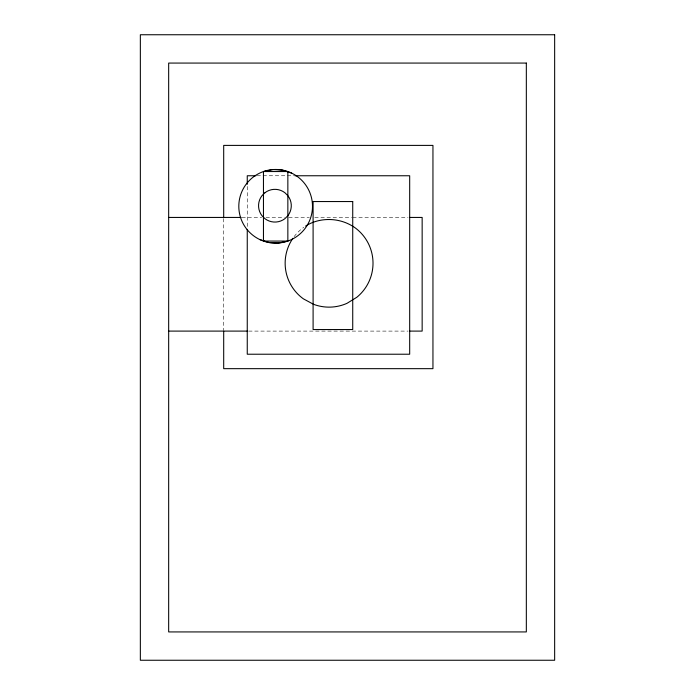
<?xml version="1.0" encoding="UTF-8"?>
<svg xmlns="http://www.w3.org/2000/svg" width="695" height="695" viewBox="0 0 695 695"><rect width="100%" height="100%" fill="white"/><g stroke="black" fill="none" stroke-linecap="round" stroke-linejoin="round"><path stroke-width="0.52" stroke-dasharray="3.48 2.61" d="M257.002 175.757L286.244 175.757M287.322 175.757L293.82 175.757M241.903 217.439L261.65 217.439M265.994 217.439L284.429 217.439M288.764 217.439L309.371 217.439M314.792 217.439L351.661 217.439M352.747 217.439L408.052 217.439M248.636 331.098L408.052 331.098M247.255 186.442L247.255 227.187M223.694 218.525L223.694 330.021M294.098 236.621A43.933 43.933 0 0 1 303.845 227.239"/><path stroke-width="1.04" d="M263.457 171.543L287.852 171.543L287.852 241.069L263.457 241.069L263.457 171.543A36.835 36.835 0 0 1 311.855 213.122A36.835 36.835 0 0 1 251.651 234.25A36.835 36.835 0 0 1 263.457 171.543L272.874 169.571L282.474 170.11L291.613 173.107M287.852 241.069L278.434 243.041L268.835 242.512L259.695 239.506M255.925 175.757L247.255 175.757L247.255 184.305M294.906 175.757L409.685 175.757L409.685 354.224L247.255 354.224L247.255 229.35M168.668 217.439L241.043 217.439M409.685 217.439L422.152 217.439L422.152 331.098L409.685 331.098M168.668 331.098L247.55 331.098M223.694 217.439L223.694 145.394L432.95 145.394L432.95 368.663L223.694 368.663L223.694 331.098M292.882 238.307A43.933 43.933 0 0 0 303.333 298.807L313.419 304.254A43.933 43.933 0 0 0 347.031 303.307L356.804 297.286A43.933 43.933 0 0 0 354.824 227.604C342.14 218.751 325.347 217.022 311.125 223.104A43.933 43.933 0 0 0 305.6 226.075M264.96 192.715L261.937 195.738A16.367 16.367 0 0 0 261.937 215.667L264.96 218.69A16.367 16.367 0 0 0 284.889 218.682L287.912 215.659A16.367 16.367 0 0 0 287.904 195.729L284.881 192.715A16.367 16.367 0 0 0 264.96 192.715M554.653 34.75L140.347 34.75L140.347 660.25L554.653 660.25L554.653 34.75M526.332 63.071L168.668 63.071L168.668 631.929L526.332 631.929L526.332 63.071M352.73 201.55L313.097 201.55L313.097 329.552L352.73 329.552L352.73 201.55"/></g></svg>
